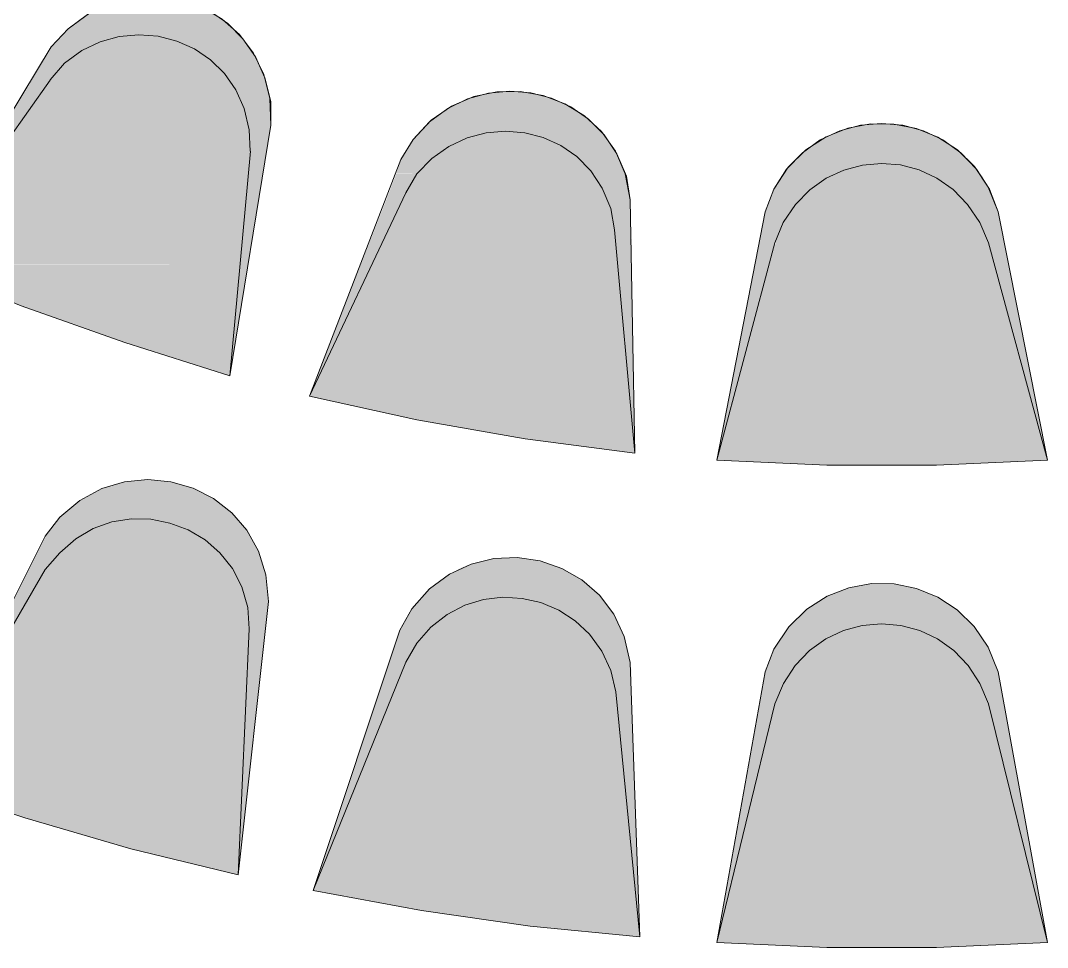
# Model space of a CAD drawing. Extents: x 0 to 245, y -13 to 205.
# Drawn here: x 136.17 to 162.16, y 32.26 to 55.71 of the extents above; entities that cross this region are included whole.
import ezdxf

# ---------------------------------------------------------------- set-up
doc = ezdxf.new("R2010")
doc.units = 0
doc.layers.add('FILL', color=8, linetype='Continuous')
doc.layers.add('GEOMETRY', color=7, linetype='Continuous')

msp = doc.modelspace()

# ---------------------------------------------------------------- hatches: boundary and pattern name
at = {"layer": 'FILL'}
for points in [[(142.504, 53.062), (142.504, 53.664), (142.354, 54.261), (142.115, 54.79), (141.798, 55.249), (141.416, 55.633), (140.979, 55.937), (140.499, 56.158), (139.989, 56.292), (139.459, 56.333), (138.921, 56.279), (138.387, 56.124), (137.868, 55.865), (137.376, 55.498), (136.949, 55.046)], [(141.466, 46.72), (142.503, 53.062), (142.477, 53.733), (142.326, 54.343), (142.065, 54.886), (141.71, 55.354), (141.276, 55.74), (140.78, 56.035), (140.237, 56.233), (139.663, 56.326), (139.074, 56.306), (138.486, 56.166), (137.915, 55.899), (137.376, 55.497), (136.949, 55.046)], [(137.651, 55.708), (137.376, 55.497), (141.557, 55.497)], [(137.651, 55.708), (141.312, 55.708), (141.557, 55.497)], [(137.376, 55.497), (137.225, 55.347), (141.71, 55.347)], [(137.376, 55.497), (141.558, 55.497), (141.71, 55.347)], [(141.986, 52.403), (141.955, 52.943), (141.833, 53.48), (141.622, 53.957), (141.334, 54.37), (140.981, 54.715), (140.575, 54.989), (140.129, 55.189), (139.654, 55.31), (139.164, 55.35), (138.669, 55.305), (138.183, 55.172), (137.718, 54.947), (137.285, 54.627), (136.919, 54.205)], [(137.101, 55.198), (136.949, 55.046), (137.925, 55.046)], [(137.224, 55.318), (137.101, 55.199), (138.231, 55.199)], [(137.101, 55.198), (138.231, 55.198), (137.925, 55.046)], [(137.224, 55.347), (137.224, 55.318), (138.78, 55.318)], [(137.224, 55.347), (139.329, 55.347), (138.78, 55.318)], [(137.224, 55.318), (138.78, 55.318), (138.231, 55.199)], [(138.2, 55.167), (138.048, 55.077), (140.398, 55.077)], [(138.597, 55.287), (138.2, 55.167), (140.154, 55.167)], [(138.2, 55.167), (140.154, 55.167), (140.398, 55.077)], [(138.597, 55.287), (139.848, 55.287), (140.154, 55.167)], [(138.749, 55.318), (138.598, 55.288), (139.849, 55.288)], [(139.298, 55.347), (138.748, 55.318), (139.573, 55.318)], [(138.749, 55.318), (139.574, 55.318), (139.849, 55.288)], [(139.33, 55.347), (139.513, 55.318), (141.74, 55.318)], [(139.33, 55.347), (141.71, 55.347), (141.74, 55.318)], [(139.512, 55.318), (139.696, 55.288), (141.771, 55.288)], [(139.512, 55.318), (141.74, 55.318), (141.771, 55.288)], [(139.696, 55.287), (139.88, 55.257), (141.771, 55.257)], [(139.696, 55.287), (141.771, 55.287), (141.771, 55.257)], [(139.88, 55.257), (140.399, 55.077), (141.923, 55.077)], [(139.88, 55.257), (141.772, 55.257), (141.923, 55.077)], [(133.622, 49.545), (136.949, 55.046)], [(136.919, 54.957), (136.705, 54.626), (137.285, 54.626)], [(136.949, 55.046), (136.919, 54.957), (137.743, 54.957)], [(136.919, 54.957), (137.743, 54.957), (137.285, 54.626)], [(136.949, 55.046), (137.926, 55.046), (137.743, 54.957)], [(137.712, 54.927), (137.559, 54.806), (140.856, 54.806)], [(138.047, 55.077), (137.711, 54.927), (140.671, 54.927)], [(137.712, 54.927), (140.672, 54.927), (140.856, 54.806)], [(138.047, 55.077), (140.398, 55.077), (140.671, 54.927)], [(140.398, 55.077), (140.855, 54.806), (142.108, 54.806)], [(140.398, 55.077), (141.922, 55.077), (142.108, 54.806)], [(136.705, 54.626), (136.46, 54.204), (136.919, 54.204)], [(136.705, 54.626), (137.285, 54.626), (136.919, 54.204)], [(137.254, 54.597), (137.132, 54.447), (141.283, 54.447)], [(137.558, 54.806), (137.253, 54.597), (141.13, 54.597)], [(137.254, 54.597), (141.131, 54.597), (141.283, 54.447)], [(137.558, 54.806), (140.855, 54.806), (141.13, 54.597)], [(140.855, 54.806), (142.136, 54.806)], [(140.855, 54.806), (142.136, 54.806)], [(140.886, 54.806), (141.282, 54.414), (142.288, 54.414)], [(140.886, 54.806), (142.136, 54.806), (142.288, 54.414)], [(137.132, 54.446), (136.887, 54.144), (141.497, 54.144)], [(137.132, 54.446), (141.283, 54.446), (141.497, 54.144)], [(141.283, 54.414), (141.405, 54.235), (142.35, 54.235)], [(141.283, 54.414), (142.289, 54.414), (142.35, 54.235)], [(133.622, 49.545), (136.919, 54.204)], [(136.46, 54.204), (135.362, 52.402), (135.637, 52.402)], [(136.46, 54.204), (136.919, 54.204), (135.637, 52.402)], [(136.888, 54.145), (136.765, 53.995), (141.618, 53.995)], [(136.888, 54.145), (141.496, 54.145), (141.618, 53.995)], [(141.405, 54.236), (141.619, 53.965), (142.412, 53.965)], [(141.405, 54.236), (142.35, 54.236), (142.412, 53.965)], [(136.765, 53.994), (136.43, 53.483), (141.831, 53.483)], [(136.765, 53.994), (141.619, 53.994), (141.831, 53.483)], [(141.619, 53.964), (141.771, 53.663), (142.503, 53.663)], [(141.619, 53.964), (142.412, 53.964), (142.503, 53.663)], [(151.598, 51.169), (151.506, 51.77), (151.263, 52.334), (150.938, 52.816), (150.544, 53.214), (150.095, 53.525), (149.605, 53.748), (149.085, 53.882), (148.55, 53.924), (148.012, 53.873), (147.486, 53.727), (146.983, 53.485), (146.518, 53.143), (146.103, 52.702), (145.799, 52.19)], [(151.72, 44.767), (151.598, 51.169), (151.473, 51.829), (151.226, 52.407), (150.877, 52.898), (150.444, 53.299), (149.944, 53.604), (149.395, 53.809), (148.817, 53.91), (148.226, 53.903), (147.641, 53.783), (147.081, 53.546), (146.562, 53.187), (146.103, 52.703), (145.799, 52.191)], [(147.784, 53.814), (147.57, 53.755), (149.523, 53.755)], [(148.179, 53.904), (147.783, 53.814), (149.401, 53.814)], [(147.784, 53.814), (149.401, 53.814), (149.523, 53.755)], [(148.179, 53.904), (148.881, 53.904), (149.401, 53.814)], [(148.79, 53.904), (148.18, 53.904), (148.882, 53.904)], [(141.771, 53.663), (141.832, 53.483), (142.502, 53.483)], [(141.771, 53.663), (142.502, 53.663), (142.502, 53.483)], [(147.204, 53.603), (147.021, 53.513), (150.102, 53.513)], [(147.57, 53.755), (147.204, 53.603), (149.981, 53.603)], [(147.204, 53.603), (149.981, 53.603), (150.102, 53.513)], [(147.57, 53.755), (149.523, 53.755), (149.981, 53.603)], [(136.43, 53.484), (136.033, 52.943), (141.954, 52.943)], [(136.43, 53.484), (141.831, 53.484), (141.954, 52.943)], [(141.832, 53.484), (141.955, 53.062), (142.503, 53.062)], [(141.832, 53.484), (142.503, 53.484), (142.503, 53.062)], [(147.021, 53.513), (146.684, 53.242), (150.5, 53.242)], [(147.021, 53.513), (150.102, 53.513), (150.5, 53.242)], [(141.955, 53.062), (141.955, 52.943), (142.473, 52.943)], [(141.955, 53.062), (142.503, 53.062), (142.473, 52.943)], [(146.533, 53.154), (146.319, 52.913), (150.836, 52.913)], [(146.684, 53.241), (146.533, 53.153), (150.591, 53.153)], [(146.533, 53.154), (150.592, 53.154), (150.836, 52.913)], [(146.684, 53.241), (150.5, 53.241), (150.591, 53.153)], [(160.908, 50.868), (160.694, 51.44), (160.365, 51.95), (159.967, 52.366), (159.514, 52.69), (159.019, 52.922), (158.497, 53.06), (157.961, 53.107), (157.426, 53.06), (156.904, 52.921), (156.409, 52.69), (155.957, 52.366), (155.559, 51.949), (155.231, 51.44), (155.016, 50.868)], [(162.159, 44.585), (160.908, 50.868), (160.66, 51.492), (160.312, 52.017), (159.88, 52.441), (159.384, 52.762), (158.841, 52.979), (158.269, 53.09), (157.685, 53.094), (157.109, 52.988), (156.557, 52.771), (156.048, 52.442), (155.6, 51.999), (155.231, 51.44), (155.016, 50.868)], [(157.672, 53.093), (157.063, 52.972), (158.862, 52.972)], [(157.672, 53.093), (158.283, 53.093), (158.862, 52.972)], [(136.033, 52.943), (135.637, 52.403), (141.986, 52.403)], [(136.033, 52.943), (141.955, 52.943), (141.986, 52.403)], [(141.955, 52.943), (141.986, 52.403), (142.382, 52.403)], [(141.955, 52.943), (142.473, 52.943), (142.382, 52.403)], [(151.202, 50.416), (151.111, 50.958), (150.894, 51.47), (150.603, 51.907), (150.249, 52.266), (149.844, 52.548), (149.4, 52.75), (148.929, 52.871), (148.443, 52.911), (147.953, 52.867), (147.472, 52.738), (147.01, 52.523), (146.581, 52.221), (146.196, 51.83), (145.922, 51.349)], [(146.196, 52.761), (146.103, 52.702), (147.386, 52.702)], [(146.288, 52.882), (146.196, 52.761), (147.54, 52.761)], [(146.196, 52.761), (147.54, 52.761), (147.386, 52.702)], [(146.319, 52.912), (146.288, 52.882), (148.089, 52.882)], [(146.288, 52.882), (148.089, 52.882), (147.54, 52.761)], [(146.319, 52.912), (148.637, 52.912), (148.089, 52.882)], [(147.509, 52.761), (147.203, 52.613), (149.705, 52.613)], [(147.509, 52.761), (149.34, 52.761), (149.705, 52.613)], [(147.753, 52.821), (147.51, 52.76), (149.341, 52.76)], [(148.058, 52.882), (147.752, 52.821), (149.157, 52.821)], [(147.753, 52.821), (149.157, 52.821), (149.341, 52.76)], [(148.608, 52.912), (148.058, 52.882), (148.73, 52.882)], [(148.058, 52.882), (148.73, 52.882), (149.157, 52.821)], [(148.637, 52.912), (148.73, 52.882), (150.866, 52.882)], [(148.637, 52.912), (150.835, 52.912), (150.866, 52.882)], [(148.73, 52.882), (149.064, 52.821), (150.926, 52.821)], [(148.73, 52.882), (150.866, 52.882), (150.926, 52.821)], [(149.064, 52.821), (150.926, 52.821)], [(149.064, 52.821), (150.926, 52.821)], [(149.188, 52.821), (149.706, 52.612), (151.08, 52.612)], [(149.188, 52.821), (150.926, 52.821), (151.08, 52.612)], [(157.062, 52.972), (156.481, 52.732), (159.441, 52.732)], [(157.062, 52.972), (158.862, 52.972), (159.441, 52.732)], [(146.012, 52.551), (145.829, 52.222), (146.591, 52.222)], [(146.103, 52.702), (146.012, 52.551), (147.05, 52.551)], [(146.012, 52.551), (147.05, 52.551), (146.591, 52.222)], [(146.103, 52.702), (147.386, 52.702), (147.05, 52.551)], [(146.99, 52.523), (146.715, 52.312), (150.164, 52.312)], [(147.204, 52.613), (146.99, 52.523), (149.858, 52.523)], [(146.99, 52.523), (149.858, 52.523), (150.164, 52.312)], [(147.204, 52.613), (149.706, 52.613), (149.858, 52.523)], [(149.706, 52.613), (150.164, 52.342), (151.263, 52.342)], [(149.706, 52.613), (151.08, 52.613), (151.263, 52.342)], [(156.481, 52.732), (155.994, 52.403), (159.93, 52.403)], [(156.481, 52.732), (159.441, 52.732), (159.93, 52.403)], [(135.636, 52.403), (133.621, 49.546), (141.74, 49.546)], [(135.636, 52.403), (141.986, 52.403), (141.74, 49.546)], [(141.465, 46.72), (141.986, 52.404)], [(141.986, 52.403), (141.74, 49.546), (141.923, 49.546)], [(141.986, 52.403), (142.382, 52.403), (141.923, 49.546)], [(146.715, 52.312), (146.564, 52.191), (150.317, 52.191)], [(146.715, 52.312), (150.164, 52.312), (150.317, 52.191)], [(150.164, 52.341), (150.194, 52.312), (151.263, 52.312)], [(150.164, 52.341), (151.263, 52.341), (151.263, 52.312)], [(150.194, 52.312), (150.591, 51.921), (151.415, 51.921)], [(150.194, 52.312), (151.262, 52.312), (151.415, 51.921)], [(155.994, 52.403), (155.687, 52.07), (160.236, 52.07)], [(155.994, 52.403), (159.931, 52.403), (160.236, 52.07)], [(143.481, 46.21), (145.799, 52.19)], [(145.799, 52.191), (145.678, 51.831), (146.195, 51.831)], [(145.799, 52.191), (146.533, 52.191), (146.195, 51.831)], [(145.83, 52.222), (145.8, 52.191), (146.533, 52.191)], [(145.83, 52.222), (146.592, 52.222), (146.533, 52.191)], [(146.563, 52.191), (146.319, 51.951), (150.562, 51.951)], [(146.563, 52.191), (150.316, 52.191), (150.562, 51.951)], [(160.663, 50.087), (160.45, 50.597), (160.139, 51.057), (159.772, 51.432), (159.358, 51.724), (158.911, 51.931), (158.44, 52.055), (157.959, 52.096), (157.477, 52.053), (157.007, 51.927), (156.561, 51.718), (156.149, 51.427), (155.782, 51.053), (155.474, 50.597), (155.261, 50.087)], [(155.688, 52.07), (155.566, 51.981), (157.154, 51.981)], [(155.566, 51.981), (155.566, 51.951), (157.123, 51.951)], [(155.566, 51.981), (157.154, 51.981), (157.123, 51.951)], [(155.688, 52.07), (157.671, 52.07), (157.154, 51.981)], [(157.183, 51.981), (157.122, 51.951), (158.8, 51.951)], [(157.183, 51.981), (158.771, 51.981), (158.8, 51.951)], [(157.672, 52.07), (157.184, 51.981), (158.772, 51.981)], [(158.221, 52.07), (157.671, 52.07), (158.251, 52.07)], [(157.672, 52.07), (158.252, 52.07), (158.772, 51.981)], [(158.252, 52.07), (158.801, 51.981), (160.358, 51.981)], [(158.252, 52.07), (160.236, 52.07), (160.358, 51.981)], [(158.801, 51.981), (158.832, 51.951), (160.359, 51.951)], [(158.801, 51.981), (160.359, 51.981), (160.359, 51.951)], [(145.677, 51.83), (145.494, 51.349), (145.921, 51.349)], [(145.677, 51.83), (146.196, 51.83), (145.921, 51.349)], [(146.166, 51.771), (146.013, 51.469), (150.897, 51.469)], [(146.319, 51.95), (146.166, 51.77), (150.682, 51.77)], [(146.166, 51.771), (150.683, 51.771), (150.897, 51.469)], [(146.319, 51.95), (150.562, 51.95), (150.682, 51.77)], [(150.591, 51.921), (150.682, 51.771), (151.506, 51.771)], [(150.591, 51.921), (151.414, 51.921), (151.506, 51.771)], [(150.682, 51.771), (150.897, 51.469), (151.536, 51.469)], [(150.682, 51.771), (151.506, 51.771), (151.536, 51.469)], [(155.444, 51.771), (155.231, 51.441), (156.176, 51.441)], [(155.566, 51.95), (155.444, 51.77), (156.633, 51.77)], [(155.444, 51.771), (156.633, 51.771), (156.176, 51.441)], [(155.566, 51.95), (157.123, 51.95), (156.633, 51.77)], [(156.603, 51.739), (156.176, 51.468), (159.747, 51.468)], [(156.665, 51.771), (156.603, 51.74), (159.32, 51.74)], [(156.603, 51.739), (159.32, 51.739), (159.747, 51.468)], [(157.123, 51.95), (156.665, 51.77), (159.29, 51.77)], [(156.665, 51.771), (159.29, 51.771), (159.32, 51.74)], [(157.123, 51.95), (158.801, 51.95), (159.29, 51.77)], [(158.832, 51.95), (159.29, 51.77), (160.51, 51.77)], [(158.832, 51.95), (160.358, 51.95), (160.51, 51.77)], [(159.29, 51.771), (159.747, 51.441), (160.694, 51.441)], [(159.29, 51.771), (160.51, 51.771), (160.694, 51.441)], [(146.012, 51.469), (145.891, 51.288), (150.957, 51.288)], [(146.012, 51.469), (150.896, 51.469), (150.957, 51.288)], [(150.897, 51.469), (151.018, 51.169), (151.598, 51.169)], [(150.897, 51.469), (151.537, 51.469), (151.598, 51.169)], [(156.176, 51.469), (156.146, 51.408), (159.777, 51.408)], [(156.176, 51.469), (159.746, 51.469), (159.777, 51.408)], [(143.481, 46.21), (145.921, 51.349)], [(145.495, 51.349), (145.128, 50.416), (145.495, 50.416)], [(145.495, 51.349), (145.922, 51.349), (145.495, 50.416)], [(145.891, 51.288), (145.739, 50.988), (151.111, 50.988)], [(145.891, 51.288), (150.957, 51.288), (151.111, 50.988)], [(155.231, 51.441), (155.078, 51.049), (155.78, 51.049)], [(155.231, 51.441), (156.176, 51.441)], [(155.231, 51.441), (156.176, 51.441)], [(155.231, 51.441), (156.176, 51.441), (155.78, 51.049)], [(156.146, 51.408), (155.78, 51.049), (160.143, 51.049)], [(156.146, 51.408), (159.777, 51.408), (160.143, 51.049)], [(159.747, 51.441), (160.694, 51.441)], [(159.747, 51.441), (160.694, 51.441)], [(159.778, 51.441), (160.143, 51.049), (160.846, 51.049)], [(159.778, 51.441), (160.694, 51.441), (160.846, 51.049)], [(145.739, 50.988), (145.495, 50.416), (151.202, 50.416)], [(145.739, 50.988), (151.111, 50.988), (151.202, 50.416)], [(151.018, 51.169), (151.111, 50.958), (151.598, 50.958)], [(151.018, 51.169), (151.598, 51.169), (151.598, 50.958)], [(151.111, 50.958), (151.202, 50.416), (151.629, 50.416)], [(151.111, 50.958), (151.598, 50.958), (151.629, 50.416)], [(155.078, 51.049), (155.016, 50.868), (155.659, 50.868)], [(155.078, 51.049), (155.78, 51.049), (155.659, 50.868)], [(155.749, 51.019), (155.474, 50.597), (160.45, 50.597)], [(155.78, 51.049), (155.749, 51.019), (160.175, 51.019)], [(155.749, 51.019), (160.175, 51.019), (160.45, 50.597)], [(155.78, 51.049), (160.143, 51.049), (160.175, 51.019)], [(160.143, 51.049), (160.266, 50.868), (160.908, 50.868)], [(160.143, 51.049), (160.846, 51.049), (160.908, 50.868)], [(153.795, 44.585), (155.017, 50.868)], [(155.016, 50.868), (154.955, 50.597), (155.473, 50.597)], [(155.016, 50.868), (155.659, 50.868), (155.473, 50.597)], [(160.266, 50.868), (160.45, 50.597), (160.967, 50.597)], [(160.266, 50.868), (160.908, 50.868), (160.967, 50.597)], [(154.956, 50.597), (154.865, 50.087), (155.261, 50.087)], [(154.956, 50.597), (155.474, 50.597), (155.261, 50.087)], [(155.444, 50.537), (155.292, 50.087), (160.663, 50.087)], [(155.473, 50.597), (155.444, 50.537), (160.48, 50.537)], [(155.444, 50.537), (160.48, 50.537), (160.663, 50.087)], [(155.473, 50.597), (160.45, 50.597), (160.48, 50.537)], [(160.45, 50.597), (160.663, 50.087), (161.059, 50.087)], [(160.45, 50.597), (160.968, 50.597), (161.059, 50.087)], [(145.495, 50.416), (143.481, 46.21), (151.599, 46.21)], [(145.128, 50.416), (145.495, 50.416), (143.482, 46.21)], [(145.495, 50.416), (151.202, 50.416), (151.599, 46.21)], [(151.721, 44.767), (151.202, 50.416)], [(151.202, 50.416), (151.598, 46.21), (151.69, 46.21)], [(151.202, 50.416), (151.629, 50.416), (151.69, 46.21)], [(155.26, 50.027), (153.794, 44.586), (162.158, 44.586)], [(153.795, 44.585), (155.261, 50.087)], [(154.865, 50.087), (155.261, 50.087), (153.795, 44.585)], [(155.26, 50.027), (160.662, 50.027), (162.158, 44.586)], [(155.292, 50.087), (155.261, 50.026), (160.663, 50.026)], [(155.292, 50.087), (160.663, 50.087), (160.663, 50.026)], [(162.159, 44.585), (160.663, 50.087)], [(160.663, 50.087), (161.059, 50.087), (162.159, 44.585)], [(133.622, 49.545), (136.185, 48.493), (138.809, 47.562), (141.466, 46.72)], [(133.622, 49.545), (136.185, 48.493), (141.649, 48.493)], [(133.622, 49.545), (141.74, 49.545), (141.649, 48.493)], [(141.74, 49.545), (141.923, 49.545), (141.466, 46.72)], [(136.185, 48.493), (138.809, 47.561), (141.557, 47.561)], [(136.185, 48.493), (141.649, 48.493), (141.557, 47.561)], [(138.809, 47.562), (141.557, 47.562), (141.465, 46.72)], [(143.481, 46.21), (146.196, 45.608), (148.943, 45.128), (151.72, 44.767)], [(143.481, 46.21), (146.196, 45.608), (151.628, 45.608)], [(143.481, 46.21), (151.598, 46.21), (151.628, 45.608)], [(151.598, 46.21), (151.69, 46.21), (151.72, 44.767)], [(146.196, 45.609), (148.943, 45.129), (151.69, 45.129)], [(146.196, 45.609), (151.629, 45.609), (151.69, 45.129)], [(148.943, 45.128), (151.69, 45.128), (151.72, 44.767)], [(153.794, 44.585), (156.572, 44.464), (159.351, 44.464), (162.159, 44.585)], [(153.795, 44.585), (156.573, 44.464), (159.351, 44.464)], [(153.795, 44.585), (162.159, 44.585), (159.351, 44.464)], [(141.679, 34.095), (142.443, 41.009), (142.381, 41.683), (142.194, 42.287), (141.9, 42.814), (141.514, 43.259), (141.053, 43.616), (140.536, 43.878), (139.977, 44.04), (139.395, 44.097), (138.805, 44.041), (138.226, 43.867), (137.672, 43.57), (137.162, 43.143), (136.795, 42.662)], [(138.719, 44.015), (138.29, 43.865), (140.549, 43.865)], [(138.902, 44.044), (138.719, 44.015), (140.032, 44.015)], [(138.719, 44.015), (140.031, 44.015), (140.549, 43.865)], [(139.33, 44.104), (138.902, 44.044), (139.97, 44.044)], [(138.902, 44.044), (139.969, 44.044), (140.032, 44.015)], [(138.139, 43.835), (137.711, 43.594), (141.099, 43.594)], [(138.139, 43.835), (140.611, 43.835), (141.099, 43.594)], [(138.291, 43.864), (138.14, 43.835), (140.611, 43.835)], [(138.291, 43.864), (140.55, 43.864), (140.611, 43.835)], [(137.62, 43.533), (137.254, 43.202), (141.558, 43.202)], [(137.712, 43.594), (137.62, 43.533), (141.161, 43.533)], [(137.62, 43.533), (141.161, 43.533), (141.558, 43.202)], [(137.712, 43.594), (141.1, 43.594), (141.161, 43.533)], [(137.163, 43.143), (137.132, 43.113), (141.649, 43.113)], [(137.254, 43.202), (137.163, 43.142), (141.619, 43.142)], [(137.163, 43.143), (141.619, 43.143), (141.649, 43.113)], [(137.254, 43.202), (141.558, 43.202), (141.619, 43.142)], [(141.955, 40.318), (141.923, 40.859), (141.771, 41.386), (141.531, 41.849), (141.216, 42.245), (140.84, 42.571), (140.415, 42.823), (139.953, 42.997), (139.47, 43.092), (138.976, 43.102), (138.485, 43.026), (138.011, 42.859), (137.566, 42.598), (137.163, 42.241), (136.796, 41.822)], [(137.101, 43.052), (136.949, 42.872), (138.047, 42.872)], [(137.101, 43.052), (138.597, 43.052)], [(137.101, 43.052), (138.719, 43.052), (138.597, 43.052)], [(137.101, 43.052), (138.597, 43.052), (138.047, 42.872)], [(137.132, 43.113), (137.102, 43.052), (138.719, 43.052)], [(137.132, 43.113), (139.148, 43.113), (138.719, 43.052)], [(138.139, 42.904), (138.047, 42.873), (140.276, 42.873)], [(138.597, 43.052), (138.139, 42.904), (140.214, 42.904)], [(138.139, 42.904), (140.214, 42.904), (140.276, 42.873)], [(138.719, 43.052), (138.597, 43.052), (139.756, 43.052)], [(138.597, 43.052), (139.756, 43.052), (140.214, 42.904)], [(139.147, 43.113), (138.719, 43.052), (139.696, 43.052)], [(138.719, 43.052), (139.756, 43.052)], [(139.147, 43.113), (139.696, 43.052), (141.679, 43.052)], [(139.147, 43.113), (141.649, 43.113), (141.679, 43.052)], [(139.696, 43.052), (140.215, 42.904), (141.8, 42.904)], [(139.696, 43.052), (141.679, 43.052), (141.8, 42.904)], [(140.215, 42.904), (140.55, 42.752), (141.955, 42.752)], [(140.215, 42.904), (141.801, 42.904), (141.955, 42.752)], [(133.653, 36.409), (136.796, 42.662)], [(136.796, 42.662), (136.766, 42.6), (137.559, 42.6)], [(136.949, 42.872), (136.796, 42.662), (137.651, 42.662)], [(136.796, 42.662), (137.651, 42.662), (137.559, 42.6)], [(136.949, 42.872), (138.048, 42.872), (137.651, 42.662)], [(137.651, 42.662), (137.558, 42.6), (140.763, 42.6)], [(138.047, 42.872), (137.651, 42.662), (140.733, 42.662)], [(137.651, 42.662), (140.733, 42.662), (140.763, 42.6)], [(138.047, 42.872), (140.276, 42.872), (140.733, 42.662)], [(140.549, 42.751), (140.734, 42.662), (141.986, 42.662)], [(140.549, 42.751), (141.954, 42.751), (141.986, 42.662)], [(140.733, 42.662), (141.161, 42.302), (142.168, 42.302)], [(140.733, 42.662), (141.986, 42.662), (142.168, 42.302)], [(136.765, 42.601), (136.582, 42.241), (137.162, 42.241)], [(136.765, 42.601), (137.558, 42.601), (137.162, 42.241)], [(137.558, 42.601), (137.224, 42.302), (141.161, 42.302)], [(137.558, 42.601), (140.763, 42.601), (141.161, 42.302)], [(136.583, 42.24), (136.369, 41.821), (136.796, 41.821)], [(136.583, 42.24), (137.163, 42.24), (136.796, 41.821)], [(137.163, 42.24), (136.858, 41.88), (141.497, 41.88)], [(137.224, 42.302), (137.162, 42.24), (141.192, 42.24)], [(137.163, 42.24), (141.192, 42.24), (141.497, 41.88)], [(137.224, 42.302), (141.161, 42.302), (141.192, 42.24)], [(141.161, 42.302), (141.222, 42.211), (142.227, 42.211)], [(141.161, 42.302), (142.168, 42.302), (142.227, 42.211)], [(141.221, 42.211), (141.496, 41.88), (142.321, 41.88)], [(141.221, 42.211), (142.227, 42.211), (142.321, 41.88)], [(151.842, 32.531), (151.598, 39.473), (151.45, 40.124), (151.185, 40.691), (150.821, 41.17), (150.377, 41.557), (149.87, 41.847), (149.318, 42.037), (148.74, 42.122), (148.152, 42.098), (147.574, 41.96), (147.023, 41.706), (146.517, 41.329), (146.074, 40.827), (145.768, 40.287)], [(148.7, 42.12), (148.089, 42.089), (148.973, 42.089)], [(136.858, 41.88), (136.796, 41.821), (141.527, 41.821)], [(136.858, 41.88), (141.497, 41.88), (141.527, 41.821)], [(141.497, 41.88), (141.649, 41.61), (142.382, 41.61)], [(141.497, 41.88), (142.321, 41.88), (142.382, 41.61)], [(147.295, 41.851), (146.96, 41.669), (150.194, 41.669)], [(147.509, 41.941), (147.294, 41.851), (149.889, 41.851)], [(147.295, 41.851), (149.89, 41.851), (150.194, 41.669)], [(147.905, 42.03), (147.509, 41.94), (149.615, 41.94)], [(147.509, 41.941), (149.614, 41.941), (149.889, 41.851)], [(148.089, 42.089), (147.905, 42.03), (149.31, 42.03)], [(147.905, 42.03), (149.309, 42.03), (149.615, 41.94)], [(148.089, 42.089), (148.974, 42.089), (149.31, 42.03)], [(133.653, 36.409), (136.796, 41.821)], [(136.369, 41.821), (135.607, 40.317), (135.942, 40.317)], [(136.369, 41.821), (136.796, 41.821), (135.942, 40.317)], [(136.796, 41.821), (136.553, 41.399), (141.772, 41.399)], [(136.796, 41.821), (141.527, 41.821), (141.772, 41.399)], [(141.649, 41.611), (141.771, 41.4), (142.412, 41.4)], [(141.649, 41.611), (142.381, 41.611), (142.412, 41.4)], [(146.96, 41.669), (146.777, 41.52), (150.439, 41.52)], [(146.96, 41.669), (150.194, 41.669), (150.439, 41.52)], [(136.552, 41.4), (136.246, 40.859), (141.922, 40.859)], [(136.552, 41.4), (141.771, 41.4), (141.922, 40.859)], [(141.771, 41.4), (141.862, 41.009), (142.443, 41.009)], [(141.771, 41.4), (142.412, 41.4), (142.443, 41.009)], [(146.777, 41.52), (146.471, 41.279), (150.682, 41.279)], [(146.777, 41.52), (150.437, 41.52), (150.682, 41.279)], [(162.159, 32.382), (160.908, 39.236), (160.655, 39.855), (160.305, 40.378), (159.877, 40.801), (159.385, 41.124), (158.848, 41.344), (158.282, 41.458), (157.705, 41.464), (157.132, 41.361), (156.582, 41.145), (156.07, 40.816), (155.614, 40.37), (155.231, 39.806), (155.016, 39.236)], [(157.062, 41.339), (156.481, 41.099), (159.441, 41.099)], [(157.062, 41.339), (158.862, 41.339), (159.441, 41.099)], [(157.672, 41.46), (157.063, 41.339), (158.862, 41.339)], [(157.672, 41.46), (158.283, 41.46), (158.862, 41.339)], [(151.232, 38.724), (151.111, 39.265), (150.878, 39.76), (150.572, 40.182), (150.205, 40.527), (149.79, 40.795), (149.338, 40.984), (148.863, 41.092), (148.376, 41.118), (147.889, 41.06), (147.416, 40.917), (146.968, 40.686), (146.557, 40.367), (146.196, 39.958), (145.921, 39.476)], [(146.288, 41.069), (146.166, 40.948), (147.51, 40.948)], [(146.319, 41.099), (146.288, 41.069), (148.028, 41.069)], [(146.288, 41.069), (148.028, 41.069), (147.51, 40.948)], [(146.471, 41.279), (146.319, 41.131), (150.866, 41.131)], [(146.319, 41.13), (146.319, 41.099), (148.515, 41.099)], [(146.319, 41.13), (148.608, 41.13), (148.515, 41.099)], [(146.319, 41.099), (148.515, 41.099), (148.028, 41.069)], [(146.471, 41.279), (150.682, 41.279), (150.866, 41.131)], [(148.028, 41.069), (147.844, 41.039), (149.157, 41.039)], [(148.608, 41.13), (148.028, 41.068), (148.822, 41.068)], [(148.028, 41.069), (148.822, 41.069), (149.157, 41.039)], [(148.608, 41.13), (148.608, 41.099), (150.866, 41.099)], [(148.608, 41.13), (150.866, 41.13), (150.866, 41.099)], [(148.608, 41.099), (149.157, 41.038), (150.926, 41.038)], [(148.608, 41.099), (150.866, 41.099), (150.926, 41.038)], [(156.481, 41.099), (155.994, 40.738), (159.93, 40.738)], [(156.481, 41.099), (159.441, 41.099), (159.93, 40.738)], [(136.247, 40.859), (135.942, 40.318), (141.955, 40.318)], [(136.247, 40.859), (141.923, 40.859), (141.955, 40.318)], [(141.862, 41.009), (141.923, 40.859), (142.412, 40.859)], [(141.862, 41.009), (142.443, 41.009), (142.412, 40.859)], [(141.922, 40.859), (141.954, 40.318), (142.35, 40.318)], [(141.922, 40.859), (142.411, 40.859), (142.35, 40.318)], [(146.074, 40.827), (146.012, 40.708), (146.99, 40.708)], [(146.166, 40.947), (146.074, 40.827), (147.265, 40.827)], [(146.074, 40.827), (147.264, 40.827), (146.99, 40.708)], [(146.166, 40.947), (147.51, 40.947), (147.265, 40.827)], [(147.295, 40.859), (146.99, 40.709), (149.92, 40.709)], [(147.509, 40.947), (147.294, 40.858), (149.675, 40.858)], [(147.295, 40.859), (149.676, 40.859), (149.92, 40.709)], [(147.844, 41.038), (147.509, 40.947), (149.401, 40.947)], [(147.509, 40.947), (149.401, 40.947), (149.675, 40.858)], [(147.844, 41.038), (149.156, 41.038), (149.401, 40.947)], [(149.157, 41.038), (149.676, 40.858), (151.049, 40.858)], [(149.157, 41.038), (150.927, 41.038), (151.049, 40.858)], [(149.676, 40.859), (150.073, 40.617), (151.233, 40.617)], [(149.676, 40.859), (151.049, 40.859), (151.233, 40.617)], [(146.012, 40.708), (145.829, 40.377), (146.562, 40.377)], [(146.012, 40.708), (146.99, 40.708), (146.562, 40.377)], [(146.837, 40.558), (146.563, 40.377), (150.378, 40.377)], [(146.99, 40.708), (146.837, 40.558), (150.133, 40.558)], [(146.837, 40.558), (150.133, 40.558), (150.378, 40.377)], [(146.99, 40.708), (149.92, 40.708), (150.133, 40.558)], [(150.073, 40.616), (150.133, 40.557), (151.262, 40.557)], [(150.073, 40.616), (151.232, 40.616), (151.262, 40.557)], [(150.133, 40.558), (150.562, 40.197), (151.415, 40.197)], [(150.133, 40.558), (151.263, 40.558), (151.415, 40.197)], [(155.994, 40.738), (155.687, 40.437), (160.236, 40.437)], [(155.994, 40.738), (159.931, 40.738), (160.236, 40.437)], [(135.942, 40.318), (133.653, 36.41), (141.771, 36.41)], [(135.942, 40.318), (141.955, 40.318), (141.771, 36.41)], [(141.679, 34.095), (141.954, 40.318)], [(141.955, 40.318), (141.771, 36.41), (141.923, 36.41)], [(141.955, 40.318), (142.351, 40.318), (141.923, 36.41)], [(143.572, 33.703), (145.768, 40.287)], [(145.768, 40.287), (145.677, 39.958), (146.196, 39.958)], [(145.83, 40.377), (145.768, 40.287), (146.502, 40.287)], [(145.768, 40.287), (146.501, 40.287), (146.196, 39.958)], [(145.83, 40.377), (146.562, 40.377), (146.502, 40.287)], [(146.563, 40.377), (146.411, 40.196), (150.562, 40.196)], [(146.563, 40.377), (150.377, 40.377), (150.562, 40.196)], [(160.663, 38.423), (160.45, 38.935), (160.151, 39.397), (159.788, 39.774), (159.376, 40.068), (158.926, 40.277), (158.45, 40.402), (157.962, 40.444), (157.474, 40.401), (156.998, 40.275), (156.548, 40.066), (156.136, 39.772), (155.774, 39.395), (155.475, 38.935), (155.261, 38.423)], [(155.566, 40.318), (155.444, 40.107), (156.633, 40.107)], [(155.688, 40.437), (155.566, 40.318), (157.154, 40.318)], [(155.566, 40.318), (157.123, 40.318)], [(155.566, 40.318), (157.154, 40.318), (157.123, 40.318)], [(155.566, 40.318), (157.123, 40.318), (156.633, 40.107)], [(155.688, 40.437), (157.671, 40.437), (157.154, 40.318)], [(157.154, 40.318), (156.633, 40.107), (159.29, 40.107)], [(157.672, 40.437), (157.154, 40.318), (158.801, 40.318)], [(157.154, 40.318), (158.8, 40.318), (159.29, 40.107)], [(157.672, 40.437), (158.252, 40.437), (158.801, 40.318)], [(158.252, 40.437), (158.801, 40.318), (160.358, 40.318)], [(158.252, 40.437), (160.236, 40.437), (160.358, 40.318)], [(158.801, 40.318), (160.359, 40.318)], [(158.801, 40.318), (160.359, 40.318)], [(158.832, 40.318), (159.29, 40.107), (160.51, 40.107)], [(158.832, 40.318), (160.358, 40.318), (160.51, 40.107)], [(146.411, 40.196), (146.196, 39.958), (150.743, 39.958)], [(146.411, 40.196), (150.561, 40.196), (150.743, 39.958)], [(150.562, 40.196), (150.653, 40.076), (151.475, 40.076)], [(150.562, 40.196), (151.415, 40.196), (151.475, 40.076)], [(150.653, 40.076), (150.897, 39.745), (151.537, 39.745)], [(150.653, 40.076), (151.475, 40.076), (151.537, 39.745)], [(155.444, 40.107), (155.231, 39.806), (156.176, 39.806)], [(155.444, 40.107), (156.633, 40.107), (156.176, 39.806)], [(156.634, 40.107), (156.177, 39.806), (159.747, 39.806)], [(156.634, 40.107), (159.29, 40.107), (159.747, 39.806)], [(159.29, 40.107), (159.747, 39.806), (160.694, 39.806)], [(159.29, 40.107), (160.51, 40.107), (160.694, 39.806)], [(145.677, 39.958), (145.494, 39.476), (145.921, 39.476)], [(145.677, 39.958), (146.196, 39.958), (145.921, 39.476)], [(146.196, 39.958), (146.074, 39.745), (150.897, 39.745)], [(146.196, 39.958), (150.743, 39.958), (150.897, 39.745)], [(155.231, 39.806), (155.078, 39.416), (155.78, 39.416)], [(155.231, 39.806), (156.176, 39.806)], [(155.231, 39.806), (156.176, 39.806)], [(155.231, 39.806), (156.176, 39.806), (155.78, 39.416)], [(156.176, 39.806), (155.78, 39.416), (160.143, 39.416)], [(156.176, 39.806), (159.746, 39.806), (160.143, 39.416)], [(159.747, 39.806), (160.694, 39.806)], [(159.747, 39.806), (160.694, 39.806)], [(159.778, 39.806), (160.143, 39.416), (160.846, 39.416)], [(159.778, 39.806), (160.694, 39.806), (160.846, 39.416)], [(146.074, 39.745), (145.922, 39.475), (151.018, 39.475)], [(146.074, 39.745), (150.897, 39.745), (151.018, 39.475)], [(150.897, 39.745), (151.018, 39.475), (151.598, 39.475)], [(150.897, 39.745), (151.537, 39.745), (151.598, 39.475)], [(143.572, 33.703), (145.922, 39.474)], [(145.495, 39.476), (145.25, 38.724), (145.617, 38.724)], [(145.495, 39.476), (145.922, 39.476), (145.617, 38.724)], [(145.83, 39.265), (145.617, 38.724), (151.232, 38.724)], [(145.922, 39.476), (145.83, 39.265), (151.111, 39.265)], [(145.83, 39.265), (151.111, 39.265), (151.232, 38.724)], [(145.922, 39.476), (151.019, 39.476), (151.111, 39.265)], [(151.018, 39.476), (151.111, 39.265), (151.628, 39.265)], [(151.018, 39.476), (151.598, 39.476), (151.628, 39.265)], [(151.111, 39.265), (151.232, 38.724), (151.629, 38.724)], [(151.111, 39.265), (151.629, 39.265), (151.629, 38.724)], [(155.078, 39.416), (155.016, 39.235), (155.659, 39.235)], [(155.078, 39.416), (155.78, 39.416), (155.659, 39.235)], [(155.78, 39.416), (155.473, 38.935), (160.45, 38.935)], [(155.78, 39.416), (160.143, 39.416), (160.45, 38.935)], [(160.143, 39.416), (160.266, 39.235), (160.908, 39.235)], [(160.143, 39.416), (160.846, 39.416), (160.908, 39.235)], [(153.795, 32.382), (155.017, 39.236)], [(155.016, 39.236), (154.955, 38.935), (155.473, 38.935)], [(155.016, 39.236), (155.659, 39.236), (155.473, 38.935)], [(160.266, 39.236), (160.45, 38.935), (160.967, 38.935)], [(160.266, 39.236), (160.908, 39.236), (160.967, 38.935)], [(145.25, 38.724), (145.617, 38.724), (143.572, 33.703)], [(145.617, 38.724), (143.572, 33.703), (151.721, 33.703)], [(145.617, 38.724), (151.232, 38.724), (151.721, 33.703)], [(151.232, 38.724), (151.72, 33.703), (151.813, 33.703)], [(151.232, 38.724), (151.628, 38.724), (151.813, 33.703)], [(154.956, 38.935), (154.865, 38.423), (155.261, 38.423)], [(154.956, 38.935), (155.474, 38.935), (155.261, 38.423)], [(155.473, 38.935), (155.26, 38.423), (160.662, 38.423)], [(155.473, 38.935), (160.45, 38.935), (160.662, 38.423)], [(160.45, 38.935), (160.663, 38.423), (161.059, 38.423)], [(160.45, 38.935), (160.968, 38.935), (161.059, 38.423)], [(151.842, 32.531), (151.233, 38.723)], [(155.26, 38.423), (153.794, 32.382), (162.158, 32.382)], [(153.795, 32.382), (155.261, 38.423)], [(154.865, 38.423), (155.261, 38.423), (153.795, 32.382)], [(155.26, 38.423), (160.662, 38.423), (162.158, 32.382)], [(162.159, 32.382), (160.663, 38.423)], [(160.663, 38.423), (161.059, 38.423), (162.159, 32.382)], [(133.653, 36.409), (136.278, 35.538), (138.964, 34.754), (141.679, 34.095)], [(133.653, 36.409), (136.278, 35.538), (141.74, 35.538)], [(133.653, 36.409), (141.771, 36.409), (141.74, 35.538)], [(141.771, 36.409), (141.922, 36.409), (141.679, 34.095)], [(136.278, 35.538), (138.964, 34.754), (141.71, 34.754)], [(136.278, 35.538), (141.74, 35.538), (141.71, 34.754)], [(138.964, 34.754), (141.71, 34.754), (141.68, 34.095)], [(143.572, 33.703), (146.319, 33.193), (149.064, 32.802), (151.843, 32.531)], [(143.572, 33.703), (146.319, 33.193), (151.782, 33.193)], [(143.572, 33.703), (151.72, 33.703), (151.782, 33.193)], [(151.72, 33.703), (151.812, 33.703), (151.842, 32.531)], [(146.319, 33.194), (149.064, 32.802), (151.813, 32.802)], [(146.319, 33.194), (151.782, 33.194), (151.813, 32.802)], [(149.064, 32.802), (151.813, 32.802), (151.842, 32.531)], [(153.794, 32.382), (156.572, 32.261), (159.351, 32.261), (162.159, 32.382)], [(153.795, 32.382), (156.573, 32.261), (159.351, 32.261)], [(153.795, 32.382), (162.159, 32.382), (159.351, 32.261)]]:
    msp.add_hatch(color=7, dxfattribs=at).paths.add_polyline_path(points)

# ---------------------------------------------------------------- linework, layer by layer
at = {"layer": 'GEOMETRY', "lineweight": 13}
for points in [[(142.504, 53.062), (142.504, 53.664), (142.354, 54.261), (142.115, 54.79), (141.798, 55.249), (141.416, 55.633), (140.979, 55.937), (140.499, 56.158), (139.989, 56.292), (139.459, 56.333), (138.921, 56.279), (138.387, 56.124), (137.868, 55.865), (137.376, 55.498), (136.949, 55.046)], [(141.466, 46.72), (142.503, 53.062), (142.477, 53.733), (142.326, 54.343), (142.065, 54.886), (141.71, 55.354), (141.276, 55.74), (140.78, 56.035), (140.237, 56.233), (139.663, 56.326), (139.074, 56.306), (138.486, 56.166), (137.915, 55.899), (137.376, 55.497), (136.949, 55.046)], [(141.986, 52.403), (141.955, 52.943), (141.833, 53.48), (141.622, 53.957), (141.334, 54.37), (140.981, 54.715), (140.575, 54.989), (140.129, 55.189), (139.654, 55.31), (139.164, 55.35), (138.669, 55.305), (138.183, 55.172), (137.718, 54.947), (137.285, 54.627), (136.919, 54.205)], [(133.622, 49.545), (136.949, 55.046)], [(133.622, 49.545), (136.919, 54.204)], [(151.598, 51.169), (151.506, 51.77), (151.263, 52.334), (150.938, 52.816), (150.544, 53.214), (150.095, 53.525), (149.605, 53.748), (149.085, 53.882), (148.55, 53.924), (148.012, 53.873), (147.486, 53.727), (146.983, 53.485), (146.518, 53.143), (146.103, 52.702), (145.799, 52.19)], [(151.72, 44.767), (151.598, 51.169), (151.473, 51.829), (151.226, 52.407), (150.877, 52.898), (150.444, 53.299), (149.944, 53.604), (149.395, 53.809), (148.817, 53.91), (148.226, 53.903), (147.641, 53.783), (147.081, 53.546), (146.562, 53.187), (146.103, 52.703), (145.799, 52.191)], [(160.908, 50.868), (160.694, 51.44), (160.365, 51.95), (159.967, 52.366), (159.514, 52.69), (159.019, 52.922), (158.497, 53.06), (157.961, 53.107), (157.426, 53.06), (156.904, 52.921), (156.409, 52.69), (155.957, 52.366), (155.559, 51.949), (155.231, 51.44), (155.016, 50.868)], [(162.159, 44.585), (160.908, 50.868), (160.66, 51.492), (160.312, 52.017), (159.88, 52.441), (159.384, 52.762), (158.841, 52.979), (158.269, 53.09), (157.685, 53.094), (157.109, 52.988), (156.557, 52.771), (156.048, 52.442), (155.6, 51.999), (155.231, 51.44), (155.016, 50.868)], [(151.202, 50.416), (151.111, 50.958), (150.894, 51.47), (150.603, 51.907), (150.249, 52.266), (149.844, 52.548), (149.4, 52.75), (148.929, 52.871), (148.443, 52.911), (147.953, 52.867), (147.472, 52.738), (147.01, 52.523), (146.581, 52.221), (146.196, 51.83), (145.922, 51.349)], [(141.466, 46.72), (141.987, 52.403)], [(143.481, 46.21), (145.799, 52.19)], [(160.663, 50.087), (160.45, 50.597), (160.139, 51.057), (159.772, 51.432), (159.358, 51.724), (158.911, 51.931), (158.44, 52.055), (157.959, 52.096), (157.477, 52.053), (157.007, 51.927), (156.561, 51.718), (156.149, 51.427), (155.782, 51.053), (155.474, 50.597), (155.261, 50.087)], [(143.481, 46.21), (145.921, 51.349)], [(153.795, 44.585), (155.017, 50.868)], [(151.72, 44.767), (151.201, 50.416)], [(153.795, 44.585), (155.261, 50.087)], [(162.159, 44.585), (160.663, 50.087)], [(133.622, 49.545), (136.185, 48.493), (138.809, 47.562), (141.466, 46.72)], [(143.481, 46.21), (146.196, 45.608), (148.943, 45.128), (151.72, 44.767)], [(153.795, 44.585), (156.573, 44.464), (159.351, 44.464), (162.159, 44.585)], [(141.679, 34.095), (142.443, 41.009), (142.381, 41.683), (142.194, 42.287), (141.9, 42.814), (141.514, 43.259), (141.053, 43.616), (140.536, 43.878), (139.977, 44.04), (139.395, 44.097), (138.805, 44.041), (138.226, 43.867), (137.672, 43.57), (137.162, 43.143), (136.795, 42.662)], [(141.955, 40.318), (141.923, 40.859), (141.771, 41.386), (141.531, 41.849), (141.216, 42.245), (140.84, 42.571), (140.415, 42.823), (139.953, 42.997), (139.47, 43.092), (138.976, 43.102), (138.485, 43.026), (138.011, 42.859), (137.566, 42.598), (137.163, 42.241), (136.796, 41.822)], [(133.653, 36.409), (136.796, 42.662)], [(151.842, 32.531), (151.598, 39.473), (151.45, 40.124), (151.185, 40.691), (150.821, 41.17), (150.377, 41.557), (149.87, 41.847), (149.318, 42.037), (148.74, 42.122), (148.152, 42.098), (147.574, 41.96), (147.023, 41.706), (146.517, 41.329), (146.074, 40.827), (145.768, 40.287)], [(133.653, 36.409), (136.796, 41.821)], [(162.159, 32.382), (160.908, 39.236), (160.655, 39.855), (160.305, 40.378), (159.877, 40.801), (159.385, 41.124), (158.848, 41.344), (158.282, 41.458), (157.705, 41.464), (157.132, 41.361), (156.582, 41.145), (156.07, 40.816), (155.614, 40.37), (155.231, 39.806), (155.016, 39.236)], [(151.232, 38.724), (151.111, 39.265), (150.878, 39.76), (150.572, 40.182), (150.205, 40.527), (149.79, 40.795), (149.338, 40.984), (148.863, 41.092), (148.376, 41.118), (147.889, 41.06), (147.416, 40.917), (146.968, 40.686), (146.557, 40.367), (146.196, 39.958), (145.921, 39.476)], [(141.679, 34.095), (141.954, 40.318)], [(143.572, 33.703), (145.768, 40.287)], [(160.663, 38.423), (160.45, 38.935), (160.151, 39.397), (159.788, 39.774), (159.376, 40.068), (158.926, 40.277), (158.45, 40.402), (157.962, 40.444), (157.474, 40.401), (156.998, 40.275), (156.548, 40.066), (156.136, 39.772), (155.774, 39.395), (155.475, 38.935), (155.261, 38.423)], [(143.572, 33.703), (145.922, 39.474)], [(153.795, 32.382), (155.017, 39.236)], [(151.842, 32.531), (151.232, 38.723)], [(153.795, 32.382), (155.261, 38.423)], [(162.159, 32.382), (160.663, 38.423)], [(133.653, 36.409), (136.278, 35.538), (138.964, 34.754), (141.679, 34.095)], [(143.572, 33.703), (146.319, 33.193), (149.064, 32.802), (151.843, 32.531)], [(153.795, 32.382), (156.573, 32.261), (159.351, 32.261), (162.159, 32.382)]]:
    msp.add_lwpolyline(points, dxfattribs=at)

doc.saveas('drawing.dxf')
